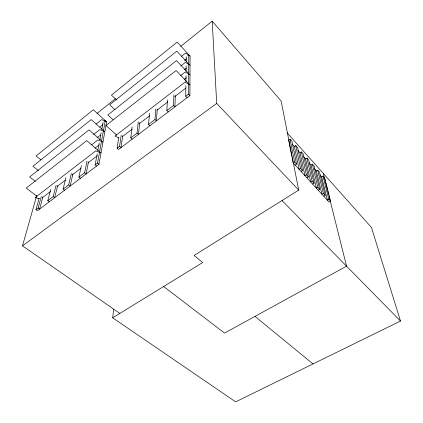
<?xml version="1.0" encoding="UTF-8"?>
<svg xmlns="http://www.w3.org/2000/svg" width="423" height="423" viewBox="0 0 423 423"><rect width="100%" height="100%" fill="white"/><g stroke="black" fill="none" stroke-linecap="round" stroke-linejoin="round"><path stroke-width="0.63" d="M118.741 137.253L117.108 148.209L118.54 149.472L189.901 95.556L190.064 56.063L177.152 42.099L111.429 95.133L116.632 100.013M189.901 95.556L188.505 94.118L188.79 54.689L187.775 55.487M187.125 97.655L185.729 96.222L185.871 85.679M185.924 81.724L186.004 75.796M186.062 71.18L186.136 65.909M186.194 61.298L186.257 56.687M175.307 95.735L174.9 106.892L173.493 105.491L173.911 95.001M168.254 111.915L166.847 110.525L167.413 99.976M157.277 109.06L156.394 120.872L154.977 119.519L155.796 109.028M149.948 125.742L148.531 124.404L149.531 113.375M139.733 122.638L138.443 134.44L137.015 133.123L138.273 121.993M287.016 132.716L371.473 227.495L400.502 321.041L235.643 401.85L112.687 317.816L113.692 309.292M132.188 139.162L130.76 137.866L132.129 126.852M122.686 135.836L121.015 147.606L119.582 146.332L121.19 135.228M39.128 198.345L35.992 209.66L37.451 210.744L98.977 164.256L106.617 121.766L93.314 109.753L36.066 155.955L41.052 159.936M96.597 166.054L95.154 164.838L97.539 163.035L105.306 120.581L104.423 121.274M95.154 164.838L97.2 153.887M97.803 150.667L99.246 142.932M99.849 139.712L101.176 132.626M101.779 129.406L103.101 122.316M88.529 161.845L86.086 173.996L84.637 172.806L86.985 161.3M80.37 178.316L78.921 177.137L81.38 165.594M72.883 173.948L70.155 186.035L68.7 184.877L71.323 173.435M64.597 190.234L63.143 189.092L65.872 177.607M57.66 185.723L54.662 197.742L53.203 196.616L56.079 185.242M49.258 201.824L47.799 200.714L50.771 189.303M42.876 197.012L39.593 209.126L38.133 208.037L41.28 196.568M119.846 313.417L22.498 245.832L36.716 195.638M96.967 113.464L115.484 98.628M180.811 46.292L212.187 21.15L281.115 100.975L298.717 190.128L194.109 255.444L202.68 262.519L112.687 317.816M96 124.098L101.684 119.593L106.617 121.766M181.499 56.333L185.612 53.076L190.064 56.063M99.812 127.122L102.985 124.626M184.486 60.452L186.517 58.855M93.568 134.466L99.77 129.597L104.825 131.717L91.215 119.603L32.915 166.239L38.525 170.649M180.817 65.956L185.47 62.308L190.027 65.269L176.814 51.135L109.689 104.83L115.008 109.753M97.041 137.792L100.674 134.958M184.328 69.71L186.4 68.098M91.569 144.862L97.776 140.034L102.963 142.096L89.026 129.887L29.631 176.946L35.379 181.382M180.642 75.611L185.322 71.968L189.985 74.897L176.465 60.6L107.87 114.95L113.131 119.751M95.17 148.113L99.326 144.904M184.254 79.323L186.337 77.716M42.231 197.848L50.628 191.429M56.925 186.617L65.327 180.203M72.148 174.99L81.068 168.169M87.894 162.961L97.338 155.738M122.273 136.687L132.24 129.073M139.061 123.865L149.552 115.849M156.896 110.234L167.91 101.816M174.731 96.608L185.75 88.19M35.992 209.66L38.133 208.037M47.799 200.714L53.203 196.616M63.143 189.092L68.7 184.877M78.921 177.137L84.637 172.806M117.108 148.209L119.582 146.332M130.76 137.866L137.015 133.123M148.531 124.404L154.977 119.519M166.847 110.525L173.493 105.491M185.729 96.222L188.505 94.118M22.498 245.832L216.703 103.418L212.187 21.15M295.138 165.06L296.571 164.135L291.944 141.351L290.025 139.204L288.655 140.119L291.891 156.563M295.751 145.607L300.526 168.454L299.098 169.369L294.387 146.506L295.751 145.607L297.639 147.717L302.487 170.596L301.06 171.505M301.382 151.899L306.374 174.836L304.951 175.741L300.023 152.782L301.382 151.899L303.238 153.972L308.304 176.941L306.876 177.84M290.025 139.204L294.577 161.956L293.139 162.887L292.145 157.827M306.918 158.091L312.121 181.113L310.704 182.001L305.57 158.963L306.918 158.091L308.748 160.132L314.014 183.18L312.597 184.063M312.37 164.182L317.773 187.283L316.362 188.156L311.021 165.039L312.37 164.182L314.167 166.191L319.635 189.319L318.223 190.186M317.731 170.178L323.325 193.348L321.919 194.21L316.393 171.024L317.731 170.178L319.502 172.15L325.16 195.347L323.754 196.203M323.008 176.074L328.793 199.312L327.391 200.164L321.676 176.909L323.008 176.074L324.753 178.02L330.59 201.279L329.194 202.125L293.541 163.32M39.413 198.725L35.046 197.594L95.693 150.932L101.012 152.936L86.731 140.626L26.21 188.108L37.044 196.314M119.016 137.808L114.961 136.111L185.174 82.094L189.943 84.986L176.1 70.519L105.967 125.536L116.748 135.212M163.632 286.508L224.56 333.081L346.553 266.173L330.215 200.957M254.995 316.388L313.004 363.928M97.539 163.035L98.977 164.256M282.03 200.55L400.502 321.041M216.703 103.418L298.717 190.128M294.577 161.956L296.571 164.135M300.526 168.454L302.487 170.596M306.374 174.836L308.304 176.941M312.121 181.113L314.014 183.18M317.773 187.283L319.635 189.319M323.325 193.348L325.16 195.347M328.793 199.312L330.59 201.279M292.267 144.143L294.387 146.506M297.94 150.466L300.023 152.782M303.518 156.679L305.57 158.963M309.007 162.797L311.021 165.039M314.411 168.814L316.393 171.024M319.92 174.953L321.676 176.909M323.325 173.467L325.25 181.139M325.573 182.413L326.048 184.333M326.371 185.612L327.333 189.451M327.651 190.725L328.613 194.564M328.935 195.844L329.898 199.677"/></g></svg>
